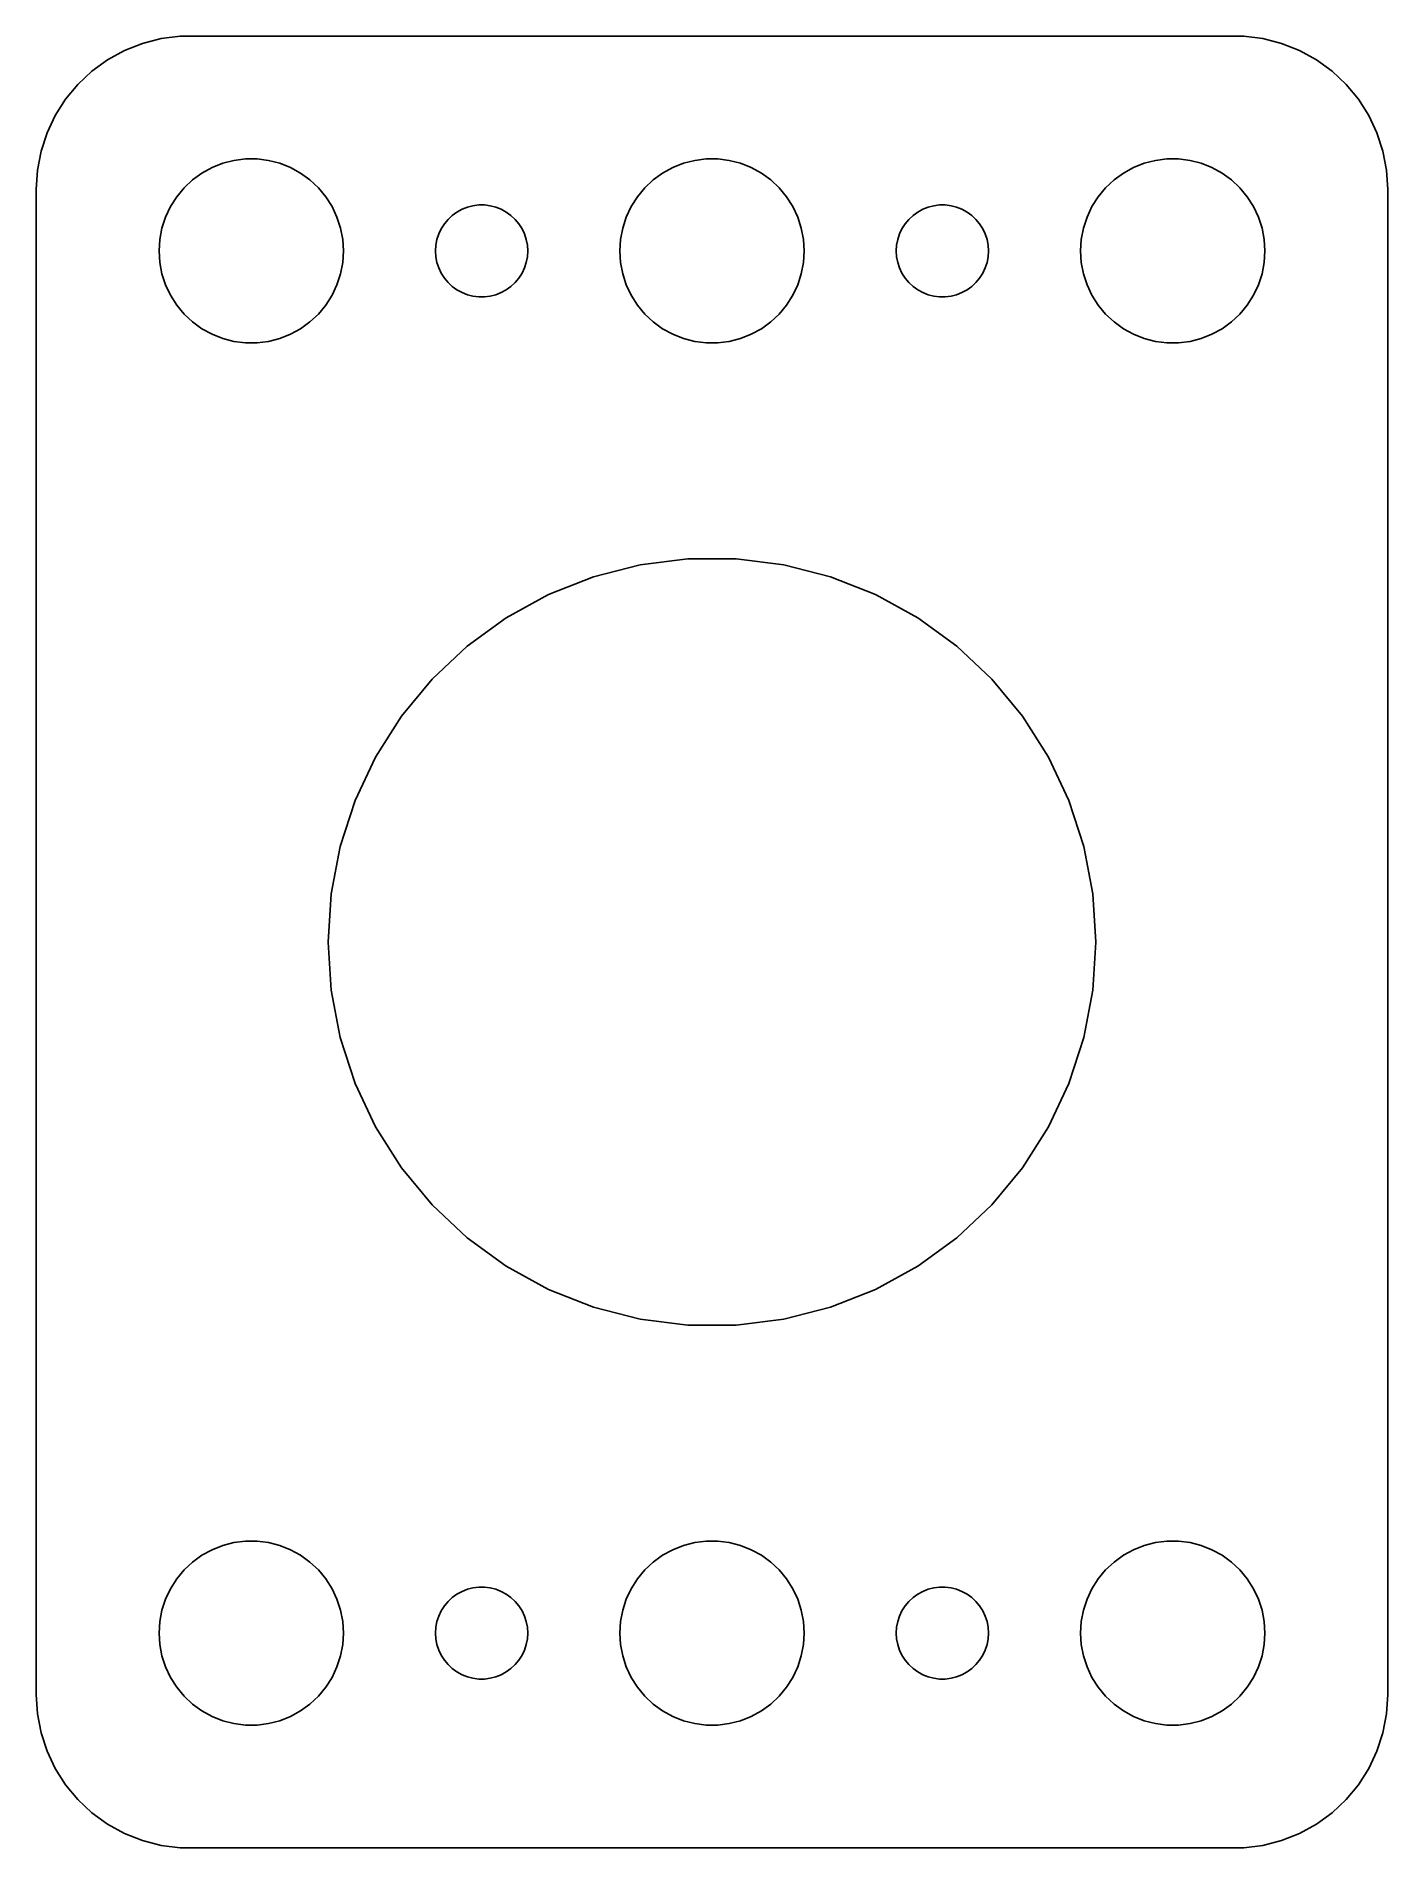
# Model space of a CAD drawing. Header units: metres. Extents: x -22 to 22, y -29.5 to 29.5.
import ezdxf

# ---------------------------------------------------------------- set-up
doc = ezdxf.new("R2010")
doc.units = ezdxf.units.M

msp = doc.modelspace()

# ---------------------------------------------------------------- linework, layer by layer
for p, q in [((-17.3139, 29.4901), (-17.9369, 29.4114)), ((17.3139, 29.4901), (-17.3139, 29.4901)), ((17.9369, 29.4114), (17.3139, 29.4901)), ((-19.1289, 29.0241), (-19.6791, 28.7216)), ((-18.5451, 29.2553), (-19.1289, 29.0241)), ((-17.9369, 29.4114), (-18.5451, 29.2553)), ((18.5451, 29.2553), (17.9369, 29.4114)), ((19.1289, 29.0241), (18.5451, 29.2553)), ((19.6791, 28.7216), (19.1289, 29.0241)), ((-20.1871, 28.3526), (-20.6448, 27.9227)), ((-19.6791, 28.7216), (-20.1871, 28.3526)), ((20.1871, 28.3526), (19.6791, 28.7216)), ((20.6448, 27.9227), (20.1871, 28.3526)), ((-20.6448, 27.9227), (-21.0451, 27.4389)), ((21.0451, 27.4389), (20.6448, 27.9227)), ((-21.0451, 27.4389), (-21.3815, 26.9088)), ((21.3815, 26.9088), (21.0451, 27.4389)), ((-21.3815, 26.9088), (-21.6489, 26.3406)), ((21.6489, 26.3406), (21.3815, 26.9088)), ((-21.6489, 26.3406), (-21.8429, 25.7434)), ((21.8429, 25.7434), (21.6489, 26.3406)), ((-21.8429, 25.7434), (-21.9606, 25.1267)), ((-15.927, 25.3532), (-15.5621, 25.4469)), ((-15.5621, 25.4469), (-15.1884, 25.4941)), ((-15.1884, 25.4941), (-14.8116, 25.4941)), ((-14.8116, 25.4941), (-14.4379, 25.4469)), ((-14.4379, 25.4469), (-14.0729, 25.3532)), ((-0.92705, 25.3532), (-0.56213, 25.4469)), ((-0.56213, 25.4469), (-0.18837, 25.4941)), ((-0.18837, 25.4941), (0.18837, 25.4941)), ((0.18837, 25.4941), (0.56213, 25.4469)), ((0.56213, 25.4469), (0.92705, 25.3532)), ((14.0729, 25.3532), (14.4379, 25.4469)), ((14.4379, 25.4469), (14.8116, 25.4941)), ((14.8116, 25.4941), (15.1884, 25.4941)), ((15.1884, 25.4941), (15.5621, 25.4469)), ((15.5621, 25.4469), (15.927, 25.3532)), ((21.9606, 25.1267), (21.8429, 25.7434)), ((-21.9606, 25.1267), (-22, 24.5)), ((-17.1869, 24.5536), (-16.9123, 24.8115)), ((-16.9123, 24.8115), (-16.6075, 25.033)), ((-16.6075, 25.033), (-16.2773, 25.2145)), ((-16.2773, 25.2145), (-15.927, 25.3532)), ((-14.0729, 25.3532), (-13.7227, 25.2145)), ((-13.7227, 25.2145), (-13.3925, 25.033)), ((-13.3925, 25.033), (-13.0877, 24.8115)), ((-13.0877, 24.8115), (-12.8131, 24.5536)), ((-2.1869, 24.5536), (-1.91226, 24.8115)), ((-1.91226, 24.8115), (-1.60747, 25.033)), ((-1.60747, 25.033), (-1.27733, 25.2145)), ((-1.27733, 25.2145), (-0.92705, 25.3532)), ((0.92705, 25.3532), (1.27733, 25.2145)), ((1.27733, 25.2145), (1.60747, 25.033)), ((1.60747, 25.033), (1.91226, 24.8115)), ((1.91226, 24.8115), (2.1869, 24.5536)), ((12.8131, 24.5536), (13.0877, 24.8115)), ((13.0877, 24.8115), (13.3925, 25.033)), ((13.3925, 25.033), (13.7227, 25.2145)), ((13.7227, 25.2145), (14.0729, 25.3532)), ((15.927, 25.3532), (16.2773, 25.2145)), ((16.2773, 25.2145), (16.6075, 25.033)), ((16.6075, 25.033), (16.9123, 24.8115)), ((16.9123, 24.8115), (17.1869, 24.5536)), ((22, 24.5), (21.9606, 25.1267)), ((-22, 24.5), (-22, -24.5)), ((-17.6289, 23.9453), (-17.427, 24.2634)), ((-17.427, 24.2634), (-17.1869, 24.5536)), ((-12.8131, 24.5536), (-12.5729, 24.2634)), ((-12.5729, 24.2634), (-12.3711, 23.9453)), ((-2.62891, 23.9453), (-2.42705, 24.2634)), ((-2.42705, 24.2634), (-2.1869, 24.5536)), ((2.1869, 24.5536), (2.42705, 24.2634)), ((2.42705, 24.2634), (2.62891, 23.9453)), ((12.3711, 23.9453), (12.5729, 24.2634)), ((12.5729, 24.2634), (12.8131, 24.5536)), ((17.1869, 24.5536), (17.427, 24.2634)), ((17.427, 24.2634), (17.6289, 23.9453)), ((22, -24.5), (22, 24.5)), ((-17.9057, 23.2461), (-17.7893, 23.6044)), ((-17.7893, 23.6044), (-17.6289, 23.9453)), ((-12.3711, 23.9453), (-12.2107, 23.6044)), ((-12.2107, 23.6044), (-12.0942, 23.2461)), ((-8.59344, 23.5268), (-8.45613, 23.6558)), ((-8.45613, 23.6558), (-8.30373, 23.7665)), ((-8.30373, 23.7665), (-8.13866, 23.8572)), ((-8.13866, 23.8572), (-7.96352, 23.9266)), ((-7.96352, 23.9266), (-7.78107, 23.9734)), ((-7.78107, 23.9734), (-7.59418, 23.997)), ((-7.59418, 23.997), (-7.40581, 23.997)), ((-7.40581, 23.997), (-7.21892, 23.9734)), ((-7.21892, 23.9734), (-7.03647, 23.9266)), ((-7.03647, 23.9266), (-6.86133, 23.8572)), ((-6.86133, 23.8572), (-6.69626, 23.7665)), ((-6.69626, 23.7665), (-6.54385, 23.6558)), ((-6.54385, 23.6558), (-6.40654, 23.5268)), ((-2.90575, 23.2461), (-2.78932, 23.6044)), ((-2.78932, 23.6044), (-2.62891, 23.9453)), ((2.62891, 23.9453), (2.78932, 23.6044)), ((2.78932, 23.6044), (2.90575, 23.2461)), ((6.40654, 23.5268), (6.54385, 23.6558)), ((6.54385, 23.6558), (6.69626, 23.7665)), ((6.69626, 23.7665), (6.86133, 23.8572)), ((6.86133, 23.8572), (7.03647, 23.9266)), ((7.03647, 23.9266), (7.21892, 23.9734)), ((7.21892, 23.9734), (7.40581, 23.997)), ((7.40581, 23.997), (7.59418, 23.997)), ((7.59418, 23.997), (7.78107, 23.9734)), ((7.78107, 23.9734), (7.96352, 23.9266)), ((7.96352, 23.9266), (8.13866, 23.8572)), ((8.13866, 23.8572), (8.30373, 23.7665)), ((8.30373, 23.7665), (8.45613, 23.6558)), ((8.45613, 23.6558), (8.59344, 23.5268)), ((12.0942, 23.2461), (12.2107, 23.6044)), ((12.2107, 23.6044), (12.3711, 23.9453)), ((17.6289, 23.9453), (17.7893, 23.6044)), ((17.7893, 23.6044), (17.9057, 23.2461)), ((-17.9763, 22.876), (-17.9057, 23.2461)), ((-12.0942, 23.2461), (-12.0237, 22.876)), ((-8.95287, 22.873), (-8.89465, 23.0522)), ((-8.89465, 23.0522), (-8.81445, 23.2226)), ((-8.81445, 23.2226), (-8.71352, 23.3817)), ((-8.71352, 23.3817), (-8.59344, 23.5268)), ((-6.40654, 23.5268), (-6.28647, 23.3817)), ((-6.28647, 23.3817), (-6.18553, 23.2226)), ((-6.18553, 23.2226), (-6.10533, 23.0522)), ((-6.10533, 23.0522), (-6.04712, 22.873)), ((-2.97633, 22.876), (-2.90575, 23.2461)), ((2.90575, 23.2461), (2.97633, 22.876)), ((6.04712, 22.873), (6.10533, 23.0522)), ((6.10533, 23.0522), (6.18553, 23.2226)), ((6.18553, 23.2226), (6.28647, 23.3817)), ((6.28647, 23.3817), (6.40654, 23.5268)), ((8.59344, 23.5268), (8.71352, 23.3817)), ((8.71352, 23.3817), (8.81445, 23.2226)), ((8.81445, 23.2226), (8.89465, 23.0522)), ((8.89465, 23.0522), (8.95287, 22.873)), ((12.0237, 22.876), (12.0942, 23.2461)), ((17.9057, 23.2461), (17.9763, 22.876)), ((-18, 22.5), (-17.9763, 22.876)), ((-17.9763, 22.124), (-18, 22.5)), ((-12.0237, 22.876), (-12, 22.5)), ((-12, 22.5), (-12.0237, 22.124)), ((-9, 22.5), (-8.98816, 22.688)), ((-8.98816, 22.312), (-9, 22.5)), ((-8.98816, 22.688), (-8.95287, 22.873)), ((-6.04712, 22.873), (-6.01183, 22.688)), ((-6.01183, 22.688), (-6, 22.5)), ((-6, 22.5), (-6.01183, 22.312)), ((-3, 22.5), (-2.97633, 22.876)), ((-2.97633, 22.124), (-3, 22.5)), ((2.97633, 22.876), (3, 22.5)), ((3, 22.5), (2.97633, 22.124)), ((6, 22.5), (6.01183, 22.688)), ((6.01183, 22.312), (6, 22.5)), ((6.01183, 22.688), (6.04712, 22.873)), ((8.95287, 22.873), (8.98816, 22.688)), ((8.98816, 22.688), (9, 22.5)), ((9, 22.5), (8.98816, 22.312)), ((12, 22.5), (12.0237, 22.876)), ((12.0237, 22.124), (12, 22.5)), ((17.9763, 22.876), (18, 22.5)), ((18, 22.5), (17.9763, 22.124)), ((-17.9057, 21.7539), (-17.9763, 22.124)), ((-12.0237, 22.124), (-12.0942, 21.7539)), ((-8.95287, 22.127), (-8.98816, 22.312)), ((-8.89465, 21.9478), (-8.95287, 22.127)), ((-8.81445, 21.7774), (-8.89465, 21.9478)), ((-6.10533, 21.9478), (-6.18553, 21.7774)), ((-6.04712, 22.127), (-6.10533, 21.9478)), ((-6.01183, 22.312), (-6.04712, 22.127)), ((-2.90575, 21.7539), (-2.97633, 22.124)), ((2.97633, 22.124), (2.90575, 21.7539)), ((6.04712, 22.127), (6.01183, 22.312)), ((6.10533, 21.9478), (6.04712, 22.127)), ((6.18553, 21.7774), (6.10533, 21.9478)), ((8.89465, 21.9478), (8.81445, 21.7774)), ((8.95287, 22.127), (8.89465, 21.9478)), ((8.98816, 22.312), (8.95287, 22.127)), ((12.0942, 21.7539), (12.0237, 22.124)), ((17.9763, 22.124), (17.9057, 21.7539)), ((-17.7893, 21.3956), (-17.9057, 21.7539)), ((-17.6289, 21.0547), (-17.7893, 21.3956)), ((-12.2107, 21.3956), (-12.3711, 21.0547)), ((-12.0942, 21.7539), (-12.2107, 21.3956)), ((-8.71352, 21.6183), (-8.81445, 21.7774)), ((-8.59344, 21.4732), (-8.71352, 21.6183)), ((-8.45613, 21.3442), (-8.59344, 21.4732)), ((-8.30373, 21.2335), (-8.45613, 21.3442)), ((-8.13866, 21.1427), (-8.30373, 21.2335)), ((-6.69626, 21.2335), (-6.86133, 21.1427)), ((-6.54385, 21.3442), (-6.69626, 21.2335)), ((-6.40654, 21.4732), (-6.54385, 21.3442)), ((-6.28647, 21.6183), (-6.40654, 21.4732)), ((-6.18553, 21.7774), (-6.28647, 21.6183)), ((-2.78932, 21.3956), (-2.90575, 21.7539)), ((-2.62891, 21.0547), (-2.78932, 21.3956)), ((2.78932, 21.3956), (2.62891, 21.0547)), ((2.90575, 21.7539), (2.78932, 21.3956)), ((6.28647, 21.6183), (6.18553, 21.7774)), ((6.40654, 21.4732), (6.28647, 21.6183)), ((6.54385, 21.3442), (6.40654, 21.4732)), ((6.69626, 21.2335), (6.54385, 21.3442)), ((6.86133, 21.1427), (6.69626, 21.2335)), ((8.30373, 21.2335), (8.13866, 21.1427)), ((8.45613, 21.3442), (8.30373, 21.2335)), ((8.59344, 21.4732), (8.45613, 21.3442)), ((8.71352, 21.6183), (8.59344, 21.4732)), ((8.81445, 21.7774), (8.71352, 21.6183)), ((12.2107, 21.3956), (12.0942, 21.7539)), ((12.3711, 21.0547), (12.2107, 21.3956)), ((17.7893, 21.3956), (17.6289, 21.0547)), ((17.9057, 21.7539), (17.7893, 21.3956)), ((-17.427, 20.7366), (-17.6289, 21.0547)), ((-17.1869, 20.4464), (-17.427, 20.7366)), ((-12.5729, 20.7366), (-12.8131, 20.4464)), ((-12.3711, 21.0547), (-12.5729, 20.7366)), ((-7.96352, 21.0734), (-8.13866, 21.1427)), ((-7.78107, 21.0266), (-7.96352, 21.0734)), ((-7.59418, 21.003), (-7.78107, 21.0266)), ((-7.40581, 21.003), (-7.59418, 21.003)), ((-7.21892, 21.0266), (-7.40581, 21.003)), ((-7.03647, 21.0734), (-7.21892, 21.0266)), ((-6.86133, 21.1427), (-7.03647, 21.0734)), ((-2.42705, 20.7366), (-2.62891, 21.0547)), ((-2.1869, 20.4464), (-2.42705, 20.7366)), ((2.42705, 20.7366), (2.1869, 20.4464)), ((2.62891, 21.0547), (2.42705, 20.7366)), ((7.03647, 21.0734), (6.86133, 21.1427)), ((7.21892, 21.0266), (7.03647, 21.0734)), ((7.40581, 21.003), (7.21892, 21.0266)), ((7.59418, 21.003), (7.40581, 21.003)), ((7.78107, 21.0266), (7.59418, 21.003)), ((7.96352, 21.0734), (7.78107, 21.0266)), ((8.13866, 21.1427), (7.96352, 21.0734)), ((12.5729, 20.7366), (12.3711, 21.0547)), ((12.8131, 20.4464), (12.5729, 20.7366)), ((17.427, 20.7366), (17.1869, 20.4464)), ((17.6289, 21.0547), (17.427, 20.7366)), ((-16.9123, 20.1884), (-17.1869, 20.4464)), ((-16.6075, 19.967), (-16.9123, 20.1884)), ((-13.0877, 20.1884), (-13.3925, 19.967)), ((-12.8131, 20.4464), (-13.0877, 20.1884)), ((-1.91226, 20.1884), (-2.1869, 20.4464)), ((-1.60747, 19.967), (-1.91226, 20.1884)), ((1.91226, 20.1884), (1.60747, 19.967)), ((2.1869, 20.4464), (1.91226, 20.1884)), ((13.0877, 20.1884), (12.8131, 20.4464)), ((13.3925, 19.967), (13.0877, 20.1884)), ((16.9123, 20.1884), (16.6075, 19.967)), ((17.1869, 20.4464), (16.9123, 20.1884)), ((-16.2773, 19.7855), (-16.6075, 19.967)), ((-15.927, 19.6468), (-16.2773, 19.7855)), ((-15.5621, 19.5531), (-15.927, 19.6468)), ((-15.1884, 19.5059), (-15.5621, 19.5531)), ((-14.8116, 19.5059), (-15.1884, 19.5059)), ((-14.4379, 19.5531), (-14.8116, 19.5059)), ((-14.0729, 19.6468), (-14.4379, 19.5531)), ((-13.7227, 19.7855), (-14.0729, 19.6468)), ((-13.3925, 19.967), (-13.7227, 19.7855)), ((-1.27733, 19.7855), (-1.60747, 19.967)), ((-0.92705, 19.6468), (-1.27733, 19.7855)), ((-0.56213, 19.5531), (-0.92705, 19.6468)), ((-0.18837, 19.5059), (-0.56213, 19.5531)), ((0.18837, 19.5059), (-0.18837, 19.5059)), ((0.56213, 19.5531), (0.18837, 19.5059)), ((0.92705, 19.6468), (0.56213, 19.5531)), ((1.27733, 19.7855), (0.92705, 19.6468)), ((1.60747, 19.967), (1.27733, 19.7855)), ((13.7227, 19.7855), (13.3925, 19.967)), ((14.0729, 19.6468), (13.7227, 19.7855)), ((14.4379, 19.5531), (14.0729, 19.6468)), ((14.8116, 19.5059), (14.4379, 19.5531)), ((15.1884, 19.5059), (14.8116, 19.5059)), ((15.5621, 19.5531), (15.1884, 19.5059)), ((15.927, 19.6468), (15.5621, 19.5531)), ((16.2773, 19.7855), (15.927, 19.6468)), ((16.6075, 19.967), (16.2773, 19.7855)), ((-2.34225, 12.2786), (-0.78487, 12.4753)), ((-0.78487, 12.4753), (0.78487, 12.4753)), ((0.78487, 12.4753), (2.34225, 12.2786)), ((-5.32224, 11.3103), (-3.8627, 11.8882)), ((-3.8627, 11.8882), (-2.34225, 12.2786)), ((2.34225, 12.2786), (3.8627, 11.8882)), ((3.8627, 11.8882), (5.32224, 11.3103)), ((-6.69783, 10.5541), (-5.32224, 11.3103)), ((5.32224, 11.3103), (6.69783, 10.5541)), ((-7.96779, 9.63141), (-6.69783, 10.5541)), ((6.69783, 10.5541), (7.96779, 9.63141)), ((-9.11211, 8.55682), (-7.96779, 9.63141)), ((7.96779, 9.63141), (9.11211, 8.55682)), ((-10.1127, 7.34731), (-9.11211, 8.55682)), ((9.11211, 8.55682), (10.1127, 7.34731)), ((-10.9538, 6.02191), (-10.1127, 7.34731)), ((10.1127, 7.34731), (10.9538, 6.02191)), ((-11.6222, 4.60155), (-10.9538, 6.02191)), ((10.9538, 6.02191), (11.6222, 4.60155)), ((-12.1073, 3.10861), (-11.6222, 4.60155)), ((11.6222, 4.60155), (12.1073, 3.10861)), ((-12.4014, 1.56665), (-12.1073, 3.10861)), ((12.1073, 3.10861), (12.4014, 1.56665)), ((-12.5, 0), (-12.4014, 1.56665)), ((12.4014, 1.56665), (12.5, 0)), ((-12.4014, -1.56665), (-12.5, 0)), ((12.5, 0), (12.4014, -1.56665)), ((-12.1073, -3.10861), (-12.4014, -1.56665)), ((12.4014, -1.56665), (12.1073, -3.10861)), ((-11.6222, -4.60155), (-12.1073, -3.10861)), ((12.1073, -3.10861), (11.6222, -4.60155)), ((-10.9538, -6.02191), (-11.6222, -4.60155)), ((11.6222, -4.60155), (10.9538, -6.02191)), ((-10.1127, -7.34731), (-10.9538, -6.02191)), ((10.9538, -6.02191), (10.1127, -7.34731)), ((-9.11211, -8.55682), (-10.1127, -7.34731)), ((10.1127, -7.34731), (9.11211, -8.55682)), ((-7.96779, -9.63141), (-9.11211, -8.55682)), ((9.11211, -8.55682), (7.96779, -9.63141)), ((-6.69783, -10.5541), (-7.96779, -9.63141)), ((7.96779, -9.63141), (6.69783, -10.5541)), ((-5.32224, -11.3103), (-6.69783, -10.5541)), ((6.69783, -10.5541), (5.32224, -11.3103)), ((-3.8627, -11.8882), (-5.32224, -11.3103)), ((5.32224, -11.3103), (3.8627, -11.8882)), ((-2.34225, -12.2786), (-3.8627, -11.8882)), ((-0.78487, -12.4753), (-2.34225, -12.2786)), ((2.34225, -12.2786), (0.78487, -12.4753)), ((3.8627, -11.8882), (2.34225, -12.2786)), ((0.78487, -12.4753), (-0.78487, -12.4753)), ((-16.9123, -20.1884), (-16.6075, -19.967)), ((-16.6075, -19.967), (-16.2773, -19.7855)), ((-16.2773, -19.7855), (-15.927, -19.6468)), ((-15.927, -19.6468), (-15.5621, -19.5531)), ((-15.5621, -19.5531), (-15.1884, -19.5059)), ((-15.1884, -19.5059), (-14.8116, -19.5059)), ((-14.8116, -19.5059), (-14.4379, -19.5531)), ((-14.4379, -19.5531), (-14.0729, -19.6468)), ((-14.0729, -19.6468), (-13.7227, -19.7855)), ((-13.7227, -19.7855), (-13.3925, -19.967)), ((-13.3925, -19.967), (-13.0877, -20.1884)), ((-1.91226, -20.1884), (-1.60747, -19.967)), ((-1.60747, -19.967), (-1.27733, -19.7855)), ((-1.27733, -19.7855), (-0.92705, -19.6468)), ((-0.92705, -19.6468), (-0.56213, -19.5531)), ((-0.56213, -19.5531), (-0.18837, -19.5059)), ((-0.18837, -19.5059), (0.18837, -19.5059)), ((0.18837, -19.5059), (0.56213, -19.5531)), ((0.56213, -19.5531), (0.92705, -19.6468)), ((0.92705, -19.6468), (1.27733, -19.7855)), ((1.27733, -19.7855), (1.60747, -19.967)), ((1.60747, -19.967), (1.91226, -20.1884)), ((13.0877, -20.1884), (13.3925, -19.967)), ((13.3925, -19.967), (13.7227, -19.7855)), ((13.7227, -19.7855), (14.0729, -19.6468)), ((14.0729, -19.6468), (14.4379, -19.5531)), ((14.4379, -19.5531), (14.8116, -19.5059)), ((14.8116, -19.5059), (15.1884, -19.5059)), ((15.1884, -19.5059), (15.5621, -19.5531)), ((15.5621, -19.5531), (15.927, -19.6468)), ((15.927, -19.6468), (16.2773, -19.7855)), ((16.2773, -19.7855), (16.6075, -19.967)), ((16.6075, -19.967), (16.9123, -20.1884)), ((-17.427, -20.7366), (-17.1869, -20.4464)), ((-17.1869, -20.4464), (-16.9123, -20.1884)), ((-13.0877, -20.1884), (-12.8131, -20.4464)), ((-12.8131, -20.4464), (-12.5729, -20.7366)), ((-2.42705, -20.7366), (-2.1869, -20.4464)), ((-2.1869, -20.4464), (-1.91226, -20.1884)), ((1.91226, -20.1884), (2.1869, -20.4464)), ((2.1869, -20.4464), (2.42705, -20.7366)), ((12.5729, -20.7366), (12.8131, -20.4464)), ((12.8131, -20.4464), (13.0877, -20.1884)), ((16.9123, -20.1884), (17.1869, -20.4464)), ((17.1869, -20.4464), (17.427, -20.7366)), ((-17.7893, -21.3956), (-17.6289, -21.0547)), ((-17.6289, -21.0547), (-17.427, -20.7366)), ((-12.5729, -20.7366), (-12.3711, -21.0547)), ((-12.3711, -21.0547), (-12.2107, -21.3956)), ((-8.30373, -21.2335), (-8.13866, -21.1427)), ((-8.13866, -21.1427), (-7.96352, -21.0734)), ((-7.96352, -21.0734), (-7.78107, -21.0266)), ((-7.78107, -21.0266), (-7.59418, -21.003)), ((-7.59418, -21.003), (-7.40581, -21.003)), ((-7.40581, -21.003), (-7.21892, -21.0266)), ((-7.21892, -21.0266), (-7.03647, -21.0734)), ((-7.03647, -21.0734), (-6.86133, -21.1427)), ((-6.86133, -21.1427), (-6.69626, -21.2335)), ((-2.78932, -21.3956), (-2.62891, -21.0547)), ((-2.62891, -21.0547), (-2.42705, -20.7366)), ((2.42705, -20.7366), (2.62891, -21.0547)), ((2.62891, -21.0547), (2.78932, -21.3956)), ((6.69626, -21.2335), (6.86133, -21.1427)), ((6.86133, -21.1427), (7.03647, -21.0734)), ((7.03647, -21.0734), (7.21892, -21.0266)), ((7.21892, -21.0266), (7.40581, -21.003)), ((7.40581, -21.003), (7.59418, -21.003)), ((7.59418, -21.003), (7.78107, -21.0266)), ((7.78107, -21.0266), (7.96352, -21.0734)), ((7.96352, -21.0734), (8.13866, -21.1427)), ((8.13866, -21.1427), (8.30373, -21.2335)), ((12.2107, -21.3956), (12.3711, -21.0547)), ((12.3711, -21.0547), (12.5729, -20.7366)), ((17.427, -20.7366), (17.6289, -21.0547)), ((17.6289, -21.0547), (17.7893, -21.3956)), ((-17.9763, -22.124), (-17.9057, -21.7539)), ((-17.9057, -21.7539), (-17.7893, -21.3956)), ((-12.2107, -21.3956), (-12.0942, -21.7539)), ((-12.0942, -21.7539), (-12.0237, -22.124)), ((-8.89465, -21.9478), (-8.81445, -21.7774)), ((-8.81445, -21.7774), (-8.71352, -21.6183)), ((-8.71352, -21.6183), (-8.59344, -21.4732)), ((-8.59344, -21.4732), (-8.45613, -21.3442)), ((-8.45613, -21.3442), (-8.30373, -21.2335)), ((-6.69626, -21.2335), (-6.54385, -21.3442)), ((-6.54385, -21.3442), (-6.40654, -21.4732)), ((-6.40654, -21.4732), (-6.28647, -21.6183)), ((-6.28647, -21.6183), (-6.18553, -21.7774)), ((-6.18553, -21.7774), (-6.10533, -21.9478)), ((-2.97633, -22.124), (-2.90575, -21.7539)), ((-2.90575, -21.7539), (-2.78932, -21.3956)), ((2.78932, -21.3956), (2.90575, -21.7539)), ((2.90575, -21.7539), (2.97633, -22.124)), ((6.10533, -21.9478), (6.18553, -21.7774)), ((6.18553, -21.7774), (6.28647, -21.6183)), ((6.28647, -21.6183), (6.40654, -21.4732)), ((6.40654, -21.4732), (6.54385, -21.3442)), ((6.54385, -21.3442), (6.69626, -21.2335)), ((8.30373, -21.2335), (8.45613, -21.3442)), ((8.45613, -21.3442), (8.59344, -21.4732)), ((8.59344, -21.4732), (8.71352, -21.6183)), ((8.71352, -21.6183), (8.81445, -21.7774)), ((8.81445, -21.7774), (8.89465, -21.9478)), ((12.0237, -22.124), (12.0942, -21.7539)), ((12.0942, -21.7539), (12.2107, -21.3956)), ((17.7893, -21.3956), (17.9057, -21.7539)), ((17.9057, -21.7539), (17.9763, -22.124)), ((-18, -22.5), (-17.9763, -22.124)), ((-12.0237, -22.124), (-12, -22.5)), ((-9, -22.5), (-8.98816, -22.312)), ((-8.98816, -22.312), (-8.95287, -22.127)), ((-8.95287, -22.127), (-8.89465, -21.9478)), ((-6.10533, -21.9478), (-6.04712, -22.127)), ((-6.04712, -22.127), (-6.01183, -22.312)), ((-6.01183, -22.312), (-6, -22.5)), ((-3, -22.5), (-2.97633, -22.124)), ((2.97633, -22.124), (3, -22.5)), ((6, -22.5), (6.01183, -22.312)), ((6.01183, -22.312), (6.04712, -22.127)), ((6.04712, -22.127), (6.10533, -21.9478)), ((8.89465, -21.9478), (8.95287, -22.127)), ((8.95287, -22.127), (8.98816, -22.312)), ((8.98816, -22.312), (9, -22.5)), ((12, -22.5), (12.0237, -22.124)), ((17.9763, -22.124), (18, -22.5)), ((-17.9763, -22.876), (-18, -22.5)), ((-17.9057, -23.2461), (-17.9763, -22.876)), ((-12.0237, -22.876), (-12.0942, -23.2461)), ((-12, -22.5), (-12.0237, -22.876)), ((-8.98816, -22.688), (-9, -22.5)), ((-8.95287, -22.873), (-8.98816, -22.688)), ((-8.89465, -23.0522), (-8.95287, -22.873)), ((-6.04712, -22.873), (-6.10533, -23.0522)), ((-6.01183, -22.688), (-6.04712, -22.873)), ((-6, -22.5), (-6.01183, -22.688)), ((-2.97633, -22.876), (-3, -22.5)), ((-2.90575, -23.2461), (-2.97633, -22.876)), ((2.97633, -22.876), (2.90575, -23.2461)), ((3, -22.5), (2.97633, -22.876)), ((6.01183, -22.688), (6, -22.5)), ((6.04712, -22.873), (6.01183, -22.688)), ((6.10533, -23.0522), (6.04712, -22.873)), ((8.95287, -22.873), (8.89465, -23.0522)), ((8.98816, -22.688), (8.95287, -22.873)), ((9, -22.5), (8.98816, -22.688)), ((12.0237, -22.876), (12, -22.5)), ((12.0942, -23.2461), (12.0237, -22.876)), ((17.9763, -22.876), (17.9057, -23.2461)), ((18, -22.5), (17.9763, -22.876)), ((-17.7893, -23.6044), (-17.9057, -23.2461)), ((-12.0942, -23.2461), (-12.2107, -23.6044)), ((-8.81445, -23.2226), (-8.89465, -23.0522)), ((-8.71352, -23.3817), (-8.81445, -23.2226)), ((-8.59344, -23.5268), (-8.71352, -23.3817)), ((-8.45613, -23.6558), (-8.59344, -23.5268)), ((-6.40654, -23.5268), (-6.54385, -23.6558)), ((-6.28647, -23.3817), (-6.40654, -23.5268)), ((-6.18553, -23.2226), (-6.28647, -23.3817)), ((-6.10533, -23.0522), (-6.18553, -23.2226)), ((-2.78932, -23.6044), (-2.90575, -23.2461)), ((2.90575, -23.2461), (2.78932, -23.6044)), ((6.18553, -23.2226), (6.10533, -23.0522)), ((6.28647, -23.3817), (6.18553, -23.2226)), ((6.40654, -23.5268), (6.28647, -23.3817)), ((6.54385, -23.6558), (6.40654, -23.5268)), ((8.59344, -23.5268), (8.45613, -23.6558)), ((8.71352, -23.3817), (8.59344, -23.5268)), ((8.81445, -23.2226), (8.71352, -23.3817)), ((8.89465, -23.0522), (8.81445, -23.2226)), ((12.2107, -23.6044), (12.0942, -23.2461)), ((17.9057, -23.2461), (17.7893, -23.6044)), ((-17.6289, -23.9453), (-17.7893, -23.6044)), ((-17.427, -24.2634), (-17.6289, -23.9453)), ((-12.3711, -23.9453), (-12.5729, -24.2634)), ((-12.2107, -23.6044), (-12.3711, -23.9453)), ((-8.30373, -23.7665), (-8.45613, -23.6558)), ((-8.13866, -23.8572), (-8.30373, -23.7665)), ((-7.96352, -23.9266), (-8.13866, -23.8572)), ((-7.78107, -23.9734), (-7.96352, -23.9266)), ((-7.59418, -23.997), (-7.78107, -23.9734)), ((-7.40581, -23.997), (-7.59418, -23.997)), ((-7.21892, -23.9734), (-7.40581, -23.997)), ((-7.03647, -23.9266), (-7.21892, -23.9734)), ((-6.86133, -23.8572), (-7.03647, -23.9266)), ((-6.69626, -23.7665), (-6.86133, -23.8572)), ((-6.54385, -23.6558), (-6.69626, -23.7665)), ((-2.62891, -23.9453), (-2.78932, -23.6044)), ((-2.42705, -24.2634), (-2.62891, -23.9453)), ((2.62891, -23.9453), (2.42705, -24.2634)), ((2.78932, -23.6044), (2.62891, -23.9453)), ((6.69626, -23.7665), (6.54385, -23.6558)), ((6.86133, -23.8572), (6.69626, -23.7665)), ((7.03647, -23.9266), (6.86133, -23.8572)), ((7.21892, -23.9734), (7.03647, -23.9266)), ((7.40581, -23.997), (7.21892, -23.9734)), ((7.59418, -23.997), (7.40581, -23.997)), ((7.78107, -23.9734), (7.59418, -23.997)), ((7.96352, -23.9266), (7.78107, -23.9734)), ((8.13866, -23.8572), (7.96352, -23.9266)), ((8.30373, -23.7665), (8.13866, -23.8572)), ((8.45613, -23.6558), (8.30373, -23.7665)), ((12.3711, -23.9453), (12.2107, -23.6044)), ((12.5729, -24.2634), (12.3711, -23.9453)), ((17.6289, -23.9453), (17.427, -24.2634)), ((17.7893, -23.6044), (17.6289, -23.9453)), ((-22, -24.5), (-21.9606, -25.1267)), ((-17.1869, -24.5536), (-17.427, -24.2634)), ((-16.9123, -24.8115), (-17.1869, -24.5536)), ((-12.8131, -24.5536), (-13.0877, -24.8115)), ((-12.5729, -24.2634), (-12.8131, -24.5536)), ((-2.1869, -24.5536), (-2.42705, -24.2634)), ((-1.91226, -24.8115), (-2.1869, -24.5536)), ((2.1869, -24.5536), (1.91226, -24.8115)), ((2.42705, -24.2634), (2.1869, -24.5536)), ((12.8131, -24.5536), (12.5729, -24.2634)), ((13.0877, -24.8115), (12.8131, -24.5536)), ((17.1869, -24.5536), (16.9123, -24.8115)), ((17.427, -24.2634), (17.1869, -24.5536)), ((21.9606, -25.1267), (22, -24.5)), ((-21.9606, -25.1267), (-21.8429, -25.7434)), ((-16.6075, -25.033), (-16.9123, -24.8115)), ((-16.2773, -25.2145), (-16.6075, -25.033)), ((-15.927, -25.3532), (-16.2773, -25.2145)), ((-15.5621, -25.4469), (-15.927, -25.3532)), ((-14.0729, -25.3532), (-14.4379, -25.4469)), ((-13.7227, -25.2145), (-14.0729, -25.3532)), ((-13.3925, -25.033), (-13.7227, -25.2145)), ((-13.0877, -24.8115), (-13.3925, -25.033)), ((-1.60747, -25.033), (-1.91226, -24.8115)), ((-1.27733, -25.2145), (-1.60747, -25.033)), ((-0.92705, -25.3532), (-1.27733, -25.2145)), ((-0.56213, -25.4469), (-0.92705, -25.3532)), ((0.92705, -25.3532), (0.56213, -25.4469)), ((1.27733, -25.2145), (0.92705, -25.3532)), ((1.60747, -25.033), (1.27733, -25.2145)), ((1.91226, -24.8115), (1.60747, -25.033)), ((13.3925, -25.033), (13.0877, -24.8115)), ((13.7227, -25.2145), (13.3925, -25.033)), ((14.0729, -25.3532), (13.7227, -25.2145)), ((14.4379, -25.4469), (14.0729, -25.3532)), ((15.927, -25.3532), (15.5621, -25.4469)), ((16.2773, -25.2145), (15.927, -25.3532)), ((16.6075, -25.033), (16.2773, -25.2145)), ((16.9123, -24.8115), (16.6075, -25.033)), ((21.8429, -25.7434), (21.9606, -25.1267)), ((-21.8429, -25.7434), (-21.6489, -26.3406)), ((-15.1884, -25.4941), (-15.5621, -25.4469)), ((-14.8116, -25.4941), (-15.1884, -25.4941)), ((-14.4379, -25.4469), (-14.8116, -25.4941)), ((-0.18837, -25.4941), (-0.56213, -25.4469)), ((0.18837, -25.4941), (-0.18837, -25.4941)), ((0.56213, -25.4469), (0.18837, -25.4941)), ((14.8116, -25.4941), (14.4379, -25.4469)), ((15.1884, -25.4941), (14.8116, -25.4941)), ((15.5621, -25.4469), (15.1884, -25.4941)), ((21.6489, -26.3406), (21.8429, -25.7434)), ((-21.6489, -26.3406), (-21.3815, -26.9088)), ((21.3815, -26.9088), (21.6489, -26.3406)), ((-21.3815, -26.9088), (-21.0451, -27.4389)), ((21.0451, -27.4389), (21.3815, -26.9088)), ((-21.0451, -27.4389), (-20.6448, -27.9227)), ((20.6448, -27.9227), (21.0451, -27.4389)), ((-20.6448, -27.9227), (-20.1871, -28.3526)), ((20.1871, -28.3526), (20.6448, -27.9227)), ((-20.1871, -28.3526), (-19.6791, -28.7216)), ((-19.6791, -28.7216), (-19.1289, -29.0241)), ((19.1289, -29.0241), (19.6791, -28.7216)), ((19.6791, -28.7216), (20.1871, -28.3526)), ((-19.1289, -29.0241), (-18.5451, -29.2553)), ((-18.5451, -29.2553), (-17.9369, -29.4114)), ((-17.9369, -29.4114), (-17.3139, -29.4901)), ((-17.3139, -29.4901), (17.3139, -29.4901)), ((17.3139, -29.4901), (17.9369, -29.4114)), ((17.9369, -29.4114), (18.5451, -29.2553)), ((18.5451, -29.2553), (19.1289, -29.0241))]:
    msp.add_line(p, q)

doc.saveas('drawing.dxf')
